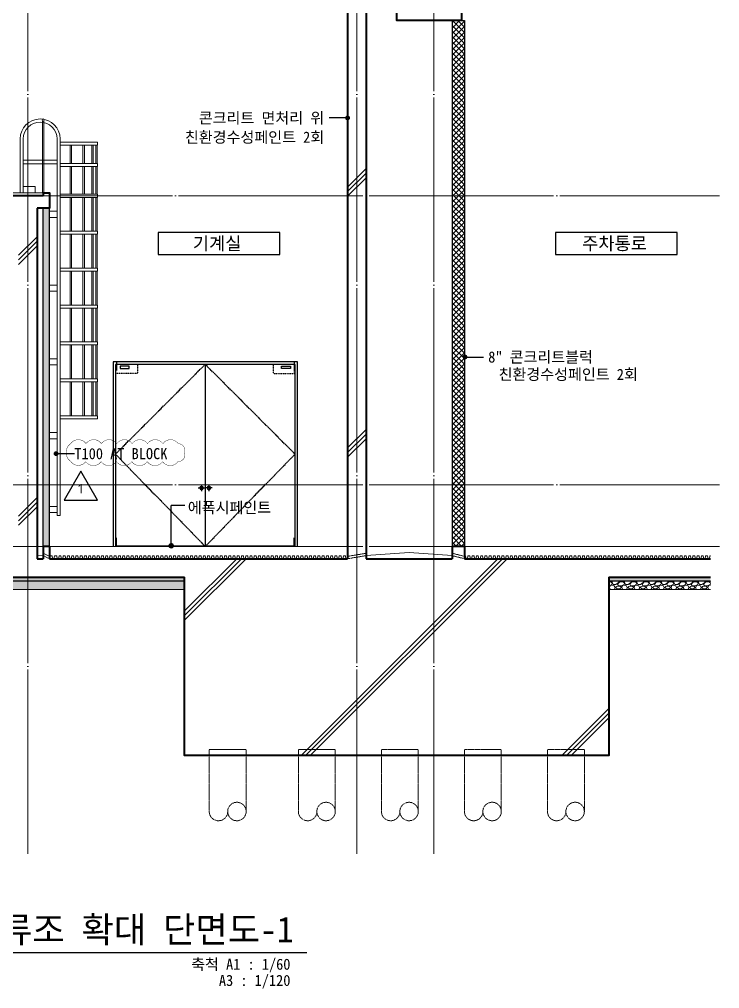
# Model space of a CAD drawing. Header units: inches. Extents: x 224105 to 519834, y 3350 to 70638.
# Drawn here: x 435159 to 446547, y 3350 to 19109 of the extents above; entities that cross this region are included whole.
import ezdxf
from ezdxf.enums import TextEntityAlignment as Align

# ---------------------------------------------------------------- set-up
doc = ezdxf.new("R2010")
doc.units = ezdxf.units.IN
doc.header["$MEASUREMENT"] = 0
for name, pattern in [('ACAD_ISO04W100', [30, 24, -3, 0, -3]), ('CEN', [62, 60, -1, 0, -1]), ('HID', [2, 1.1, -0.9]), ('HIDDEN', [0.375, 0.25, -0.125])]:
    doc.linetypes.add(name, pattern=pattern)
doc.layers.get('0').update_dxf_attribs({"linetype": 'CONTINUOUS'})
for name, color, linetype, lineweight in [('A-AXIS-LINE', 1, 'CEN', 15), ('A-BORD-TEXT', 3, 'CONTINUOUS', 25), ('A-CONC-LIN1', 2, 'CONTINUOUS', 40), ('A-DWXM-WIND', 4, 'CONTINUOUS', 25), ('A-ELEV-LIN3', 8, 'CONTINUOUS', 18), ('A-MKXS-LEAD', 7, 'CONTINUOUS', 25), ('A-MKXS-TEXT1', 3, 'CONTINUOUS', 25), ('A-MKXX-NAME', 3, 'CONTINUOUS', 25), ('A-MKXX-SYMB', 7, 'CONTINUOUS', 25), ('A-WAXM-BLOC', 3, 'CONTINUOUS', 25), ('A-XXXX-DRBD', 9, 'CONTINUOUS', 20), ('A-XXXX-FIN2', 6, 'CONTINUOUS', 20), ('A-XXXX-HATC', 8, 'CONTINUOUS', 18), ('A-XXXX-HID', 8, 'HIDDEN', 18), ('A-XXXX-SYMB', 7, 'CONTINUOUS', 25), ('A-XXXX-TXT1', 3, 'CONTINUOUS', 25), ('A-XXXX-WAT1', 9, 'HID', 20), ('REV-202205', 20, 'CONTINUOUS', 25)]:
    doc.layers.add(name, color=color, linetype=linetype, lineweight=lineweight)
for name, color, linetype in [('A-SECT-LIN3', 255, 'CONTINUOUS'), ('AHID', 5, 'HID'), ('cen', 1, 'ACAD_ISO04W100'), ('DOOR', 8, 'CONTINUOUS'), ('WINELEV', 4, 'CONTINUOUS')]:
    doc.layers.add(name, color=color, linetype=linetype)
doc.styles.add('돋움체', font='')
doc.styles.add('맑은고딕', font='malgun.ttf')
doc.styles.get('돋움체').set_extended_font_data('DotumChe')

# ---------------------------------------------------------------- blocks, each defined once
blk = doc.blocks.new('A$C098F3C96')
at = {"layer": 'REV-202205'}
blk.add_lwpolyline([(2252, 3900), (0, 0), (4504, 0)], close=True, dxfattribs=at)
at = {"layer": 'A-BORD-TEXT', "style": '맑은고딕'}
blk.add_text('1', height=1250, dxfattribs=at).set_placement((2227, 1534), align=Align.MIDDLE)

msp = doc.modelspace()

# ---------------------------------------------------------------- hatches: boundary and pattern name
at = {"layer": 'A-ELEV-LIN3'}
h = msp.add_hatch(dxfattribs=at)
h.set_pattern_fill('ANSI37', color=256, scale=500)
h.set_pattern_definition([(45, (262921.04, 90273.096), (-44.194174, 44.194174), []), (135, (262921.04, 90273.096), (-44.194174, -44.194174), [])])
h.paths.add_polyline_path([(442397, 19090.1), (442197, 19090.1), (442197, 10540.1), (442397, 10540.1)])
h = msp.add_hatch(dxfattribs=at)
h.set_pattern_fill('DOTS', color=256, scale=10)
h.set_pattern_definition([(0, (0, 0), (7.9375, 15.875), [0, -15.875])])
h.paths.add_polyline_path([(435647, 15790.1), (435647, 16040.1), (435547, 16040.1), (435547, 15790.1)])
h.paths.add_polyline_path([(435647, 11540.1), (435647, 15790.1), (435547, 15790.1), (435547, 11540.1)])
h.paths.add_polyline_path([(435647, 10540.1), (435647, 11540.1), (435547, 11540.1), (435547, 10540.1)])
at = {"layer": 'A-MKXS-LEAD'}
h = msp.add_hatch(color=256, dxfattribs=at)
edge = h.paths.add_edge_path()
edge.add_arc((440497, 17506.2), 40, 180, 540, ccw=False)
h = msp.add_hatch(color=256, dxfattribs=at)
edge = h.paths.add_edge_path()
edge.add_arc((442406.7, 13619.7), 40, 0, 360)
h = msp.add_hatch(color=256, dxfattribs=at)
edge = h.paths.add_edge_path()
edge.add_arc((435756.2, 12048.4), 40, 0, 360)
at = {"layer": 'A-XXXX-HATC'}
h = msp.add_hatch(dxfattribs=at)
h.set_pattern_fill('CONC', color=256, scale=100)
h.set_pattern_definition([(45, (0, 0), (-2121.32, 2121.32), []), (45, (0, 75), (-2121.32, 2121.32), []), (45, (0, 150), (-2121.32, 2121.32), [])])
h.paths.add_polyline_path([(444747, 10040.1), (446397, 10040.1), (446397, 10340.1), (442397, 10340.1), (442397, 10540.1), (442197, 10540.1), (442197, 10340.1), (440797, 10340.1), (440797, 25540.1), (440497, 25540.1), (440497, 20390.1), (430697, 20390.1), (430697, 22440.1), (429197, 22440.1), (429197, 22155.1), (429397, 22155.1), (429397, 22290.1), (430397, 22290.1), (430397, 20190.1), (440097, 20190.1), (440097, 19440.1), (440497, 19440.1), (440497, 10340.1), (435747, 10340.1), (435747, 10540.1), (435547, 10540.1), (435547, 10340.1), (435447, 10340.1), (435447, 16040.1), (435747, 16040.1), (435747, 16290.1), (435547, 16290.1), (435547, 16240.1), (430397, 16240.1), (430397, 16340.1), (430197, 16340.1), (430197, 16240.1), (429397, 16240.1), (429397, 21525.1), (429197, 21525.1), (429197, 20340.1), (428697, 20340.1), (428697, 15540.1), (429396.6, 15540.1), (429397, 10340.1), (429097, 10340.1), (429097, 8740.1), (432997, 8740.1), (432997, 10040.1), (437847, 10040.1), (437847, 7140.1), (444747, 7140.1)])
h.paths.add_polyline_path([(435147, 10340.1), (430097, 10340.1), (430096.6, 16040.1), (435147, 16040.1)], flags=16)
h.paths.add_polyline_path([(442347, 19720.1), (442197, 19720.1), (442197, 20240.1), (441917, 20240.1), (441877, 19340.1), (441647, 19340.1), (441597, 19440.1), (441597, 20060.1), (441497, 20060.1), (441497, 20240.1), (441297, 20240.1), (441297, 19090.1), (442347, 19090.1)], flags=17)
h.paths.add_polyline_path([(441597, 22040.1), (441297, 22040.1), (441297, 20240.1), (441497, 20240.1), (441497, 20060.1), (441597, 20060.1), (441597, 19440.1), (441647, 19340.1), (441877, 19340.1), (441917, 20240.1), (446397, 20240.1), (446397, 20390.1), (441597, 20390.1)], flags=17)
h = msp.add_hatch(dxfattribs=at)
h.set_pattern_fill('DOTS', color=256, scale=100)
h.set_pattern_definition([(0, (302350.6905, 89673.096), (3.125, 6.25), [0, -6.25])])
h.paths.add_polyline_path([(432997, 10040.1), (432997, 9980.1), (437847, 9980.1), (437847, 10040.1)])
h = msp.add_hatch(dxfattribs=at)
h.set_pattern_fill('GRAVEL', color=256, scale=200)
h.set_pattern_definition([(228.012788, (302494.69, 89873.096), (-1600, -1800), [26.9072, -2663.8176]), (184.969741, (302476.6905, 89853.096), (2400, 200), [46.1736, -4571.18495]), (132.510447, (302430.69, 89849.096), (2000, -2200), [32.5576, -3223.20652]), (267.273689, (302352.691, 89799.096), (200, 4000), [42.0476, -4162.7116]), (292.833654, (302350.691, 89757.096), (-1000, 2400), [41.231, -4081.87463]), (357.273689, (302366.691, 89719.096), (-4000, 200), [42.0476, -4162.7116]), (37.6942405, (302408.6905, 89717.096), (-2600, -2000), [55.6058, -5504.9697]), (72.2553284, (302452.6905, 89751.096), (1400, 4400), [52.4976, -5197.2643]), (121.4295656, (302468.691, 89801.096), (-1600, 2600), [42.19, -4176.81462]), (175.236358, (302446.69, 89837.096), (2200, -200), [48.1664, -2360.15252]), (222.397438, (302398.6905, 89841.096), (-2400, -2200), [62.2896, -6166.675]), (138.814075, (302550.69, 89797.096), (-1400, 1200), [21.2602, -2104.76896]), (171.4692344, (302534.691, 89811.096), (2600, -400), [40.4474, -4004.30228]), (225, (302494.69, 89817.1), (-2e-14, -200), [28.2842, -254.5585]), (203.19859, (302480.69, 89841.096), (1000, 400), [15.2316, -1507.92302]), (291.80141, (302466.69, 89835.096), (-200, 600), [21.5406, -1055.49236]), (30.963757, (302474.69, 89815.096), (600, 400), [34.9858, -1131.20458]), (161.56505, (302504.69, 89833.096), (400, -200), [25.2982, -607.15733]), (16.38954, (302350.69, 89835.096), (2000, 600), [35.44, -3508.56903]), (70.346176, (302384.69, 89845.096), (-800, -2200), [29.7322, -2943.48155]), (293.19859, (302504.69, 89873.096), (-400, 1000), [30.463, -1492.69162]), (343.61046, (302516.69, 89845.096), (-2000, 600), [35.44, -3508.56903]), (339.443955, (302350.69, 89711.096), (-1000, 400), [34.176, -1674.62475]), (294.775141, (302382.69, 89699.096), (-1000, 2200), [28.6356, -2834.92861]), (66.80141, (302506.69, 89673.096), (400, 1000), [30.463, -1492.69162]), (17.354025, (302518.69, 89701.096), (-2600, -800), [33.5262, -3319.08472]), (69.443955, (302408.69, 89673.096), (-400, -1000), [17.088, -1691.71275]), (101.309932, (302494.69, 89673.096), (-200, 800), [10.198, -1009.6059]), (165.963757, (302492.69, 89683.096), (600, -200), [41.231, -783.39013]), (186.009006, (302452.691, 89693.096), (2000, 200), [38.21, -3782.78463]), (303.690068, (302474.69, 89797.096), (-200, 400), [28.8444, -692.26586]), (353.1572266, (302490.6905, 89773.096), (3400, -400), [50.3588, -4985.51252]), (60.945396, (302540.69, 89767.096), (-800, -1400), [20.5912, -2038.53483]), (90, (302550.7, 89785.1), (-200, 200), [12, -188]), (120.256437, (302448.69, 89699.096), (800, -1400), [27.7848, -2750.704]), (48.012788, (302434.69, 89723.096), (1600, 1800), [53.8144, -2636.9104]), (0, (302470.7, 89763.1), (200, 200), [52, -148]), (325.3048465, (302522.69, 89763.096), (2000, -1400), [31.6228, -3130.65486]), (254.054604, (302548.69, 89745.096), (-200, -800), [29.1204, -1426.90158]), (207.6459754, (302540.6905, 89717.096), (-3800, -2000), [47.413, -4693.89484]), (175.426079, (302498.6905, 89695.096), (-2600, 200), [50.1598, -4965.81468])])
h.paths.add_polyline_path([(432997, 9980.1), (432997, 9840.1), (437847, 9840.1), (437847, 9980.1)])
h = msp.add_hatch(dxfattribs=at)
h.set_pattern_fill('DOTS', color=256, scale=100)
h.set_pattern_definition([(0, (314800.6905, 89673.096), (3.125, 6.25), [0, -6.25])])
h.paths.add_polyline_path([(446397, 9980.1), (446397, 10040.1), (444747, 10040.1), (444747, 9980.1)])
h = msp.add_hatch(dxfattribs=at)
h.set_pattern_fill('GRAVEL', color=256, scale=200)
h.set_pattern_definition([(228.012788, (314944.69, 89873.096), (-1600, -1800), [26.9072, -2663.8176]), (184.969741, (314926.6905, 89853.096), (2400, 200), [46.1736, -4571.18495]), (132.510447, (314880.69, 89849.096), (2000, -2200), [32.5576, -3223.20652]), (267.273689, (314802.691, 89799.096), (200, 4000), [42.0476, -4162.7116]), (292.833654, (314800.691, 89757.096), (-1000, 2400), [41.231, -4081.87463]), (357.273689, (314816.691, 89719.096), (-4000, 200), [42.0476, -4162.7116]), (37.6942405, (314858.6905, 89717.096), (-2600, -2000), [55.6058, -5504.9697]), (72.2553284, (314902.6905, 89751.096), (1400, 4400), [52.4976, -5197.2643]), (121.4295656, (314918.691, 89801.096), (-1600, 2600), [42.19, -4176.81462]), (175.236358, (314896.69, 89837.096), (2200, -200), [48.1664, -2360.15252]), (222.397438, (314848.6905, 89841.096), (-2400, -2200), [62.2896, -6166.675]), (138.814075, (315000.69, 89797.096), (-1400, 1200), [21.2602, -2104.76896]), (171.4692344, (314984.691, 89811.096), (2600, -400), [40.4474, -4004.30228]), (225, (314944.69, 89817.1), (-2e-14, -200), [28.2842, -254.5585]), (203.19859, (314930.69, 89841.096), (1000, 400), [15.2316, -1507.92302]), (291.80141, (314916.69, 89835.096), (-200, 600), [21.5406, -1055.49236]), (30.963757, (314924.69, 89815.096), (600, 400), [34.9858, -1131.20458]), (161.56505, (314954.69, 89833.096), (400, -200), [25.2982, -607.15733]), (16.38954, (314800.69, 89835.096), (2000, 600), [35.44, -3508.56903]), (70.346176, (314834.69, 89845.096), (-800, -2200), [29.7322, -2943.48155]), (293.19859, (314954.69, 89873.096), (-400, 1000), [30.463, -1492.69162]), (343.61046, (314966.69, 89845.096), (-2000, 600), [35.44, -3508.56903]), (339.443955, (314800.69, 89711.096), (-1000, 400), [34.176, -1674.62475]), (294.775141, (314832.69, 89699.096), (-1000, 2200), [28.6356, -2834.9286]), (66.80141, (314956.69, 89673.096), (400, 1000), [30.463, -1492.69162]), (17.354025, (314968.69, 89701.096), (-2600, -800), [33.5262, -3319.08472]), (69.443955, (314858.69, 89673.096), (-400, -1000), [17.088, -1691.71275]), (101.309932, (314944.69, 89673.096), (-200, 800), [10.198, -1009.6059]), (165.963757, (314942.69, 89683.096), (600, -200), [41.231, -783.39013]), (186.009006, (314902.691, 89693.096), (2000, 200), [38.21, -3782.78463]), (303.690068, (314924.69, 89797.096), (-200, 400), [28.8444, -692.26586]), (353.1572266, (314940.6905, 89773.096), (3400, -400), [50.3588, -4985.51252]), (60.945396, (314990.69, 89767.096), (-800, -1400), [20.5912, -2038.53483]), (90, (315000.7, 89785.1), (-200, 200), [12, -188]), (120.256437, (314898.69, 89699.096), (800, -1400), [27.7848, -2750.704]), (48.012788, (314884.69, 89723.096), (1600, 1800), [53.8144, -2636.9104]), (0, (314920.7, 89763.1), (200, 200), [52, -148]), (325.304846, (314972.69, 89763.096), (2000, -1400), [31.6228, -3130.65486]), (254.054604, (314998.69, 89745.096), (-200, -800), [29.1204, -1426.90158]), (207.6459754, (314990.6905, 89717.096), (-3800, -2000), [47.413, -4693.89484]), (175.426079, (314948.6905, 89695.096), (-2600, 200), [50.1598, -4965.81468])])
h.paths.add_polyline_path([(446397, 9840.1), (446397, 9980.1), (444747, 9980.1), (444747, 9840.1)])

# ---------------------------------------------------------------- linework, layer by layer
at = {"layer": 'A-AXIS-LINE', "ltscale": 50}
for p, q in [((435297, 5540.1), (435297, 26540.1)), ((440647, 5540.1), (440647, 26540.1)), ((441897, 5540.1), (441897, 26540.1)), ((425347, 16240.1), (446547, 16240.1)), ((425347, 11540.1), (446547, 11540.1)), ((425347, 10540.1), (446547, 10540.1))]:
    msp.add_line(p, q, dxfattribs=at)
at = {"layer": 'A-CONC-LIN1'}
for p, q in [((440797, 25540.1), (440797, 10340.1)), ((440497, 19440.1), (440497, 10340.1)), ((435547, 16240.1), (430397, 16240.1)), ((435547, 16290.1), (435547, 16240.1)), ((435447, 16040.1), (435447, 10340.1)), ((435447, 10340.1), (435547, 10340.1)), ((435647, 10340.1), (440497, 10340.1)), ((440797, 10340.1), (442197, 10340.1)), ((442397, 10340.1), (446397, 10340.1)), ((432997, 10040.1), (437847, 10040.1)), ((444747, 10040.1), (446397, 10040.1))]:
    msp.add_line(p, q, dxfattribs=at)
msp.add_lwpolyline([(441917, 20240.1), (442197, 20240.1), (442197, 19720.1), (442347, 19720.1), (442347, 19090.1), (441297, 19090.1), (441297, 20240.1), (441497, 20240.1), (441497, 20060.1), (441597, 20060.1), (441597, 19440.1), (441647, 19340.1), (441877, 19340.1)], close=True, dxfattribs=at)
for points in [[(435547, 16290.1), (435647, 16290.1), (435647, 16040.1), (435447, 16040.1)], [(435647, 10540.1), (435547, 10540.1), (435547, 10340.1)], [(435647, 10540.1), (435647, 10340.1)], [(442397, 10540.1), (442197, 10540.1), (442197, 10340.1)], [(442397, 10540.1), (442397, 10340.1)], [(444747, 10040.1), (444747, 7140.1), (437847, 7140.1), (437847, 10040.1)]]:
    msp.add_lwpolyline(points, dxfattribs=at)
at = {"layer": 'A-DWXM-WIND'}
msp.add_line((438182, 13500.1), (438182, 10540.1), dxfattribs=at)
at = {"layer": 'A-DWXM-WIND', "extrusion": (0, 0, -1)}
for p, q in [((438122, 11544.1), (438122, 11436.1)), ((438242, 11544.1), (438242, 11436.1)), ((438068, 11490.1), (438176, 11490.1)), ((438296, 11490.1), (438188, 11490.1))]:
    msp.add_line(p, q, dxfattribs=at)
at = {"layer": 'A-DWXM-WIND'}
for points in [[(439682, 10540.1), (439682, 13540.1), (436682, 13540.1), (436682, 10540.1)], [(439642, 10540.1), (439642, 13500.1), (436722, 13500.1), (436722, 10540.1)]]:
    msp.add_lwpolyline(points, dxfattribs=at)
at = {"layer": 'A-DWXM-WIND', "extrusion": (0, 0, -1)}
for centre in [(-438122, 11490.1), (-438242, 11490.1)]:
    msp.add_circle(centre, 30, dxfattribs=at)
at = {"layer": 'A-ELEV-LIN3'}
for p, q in [((435537, 16290.1), (435537, 17458.3)), ((435557, 16290.1), (435557, 17458.3)), ((435171.6, 17164.7), (435171.6, 16290.1)), ((435222.4, 17164.7), (435222.4, 16290.1)), ((435771.6, 17164.7), (435771.6, 11040.1)), ((435822.4, 17164.7), (435822.4, 11040.1)), ((435985.9, 17065.1), (435985.9, 16765.1)), ((436008.1, 17065.1), (436008.1, 16765.1)), ((436193.6, 17065.1), (436193.6, 16765.1)), ((436215.8, 17065.1), (436215.8, 16765.1)), ((436339.2, 17065.1), (436339.2, 16765.1)), ((436361.4, 17065.1), (436361.4, 16765.1)), ((436402.8, 17065.1), (436402.8, 16765.1)), ((436425, 17065.1), (436425, 16765.1)), ((435222.4, 16820.1), (435771.6, 16820.1)), ((435222.4, 16760.1), (435771.6, 16760.1)), ((435985.9, 16715.1), (435985.9, 16265.1)), ((436008.1, 16715.1), (436008.1, 16265.1)), ((436193.6, 16715.1), (436193.6, 16265.1)), ((436215.8, 16715.1), (436215.8, 16265.1)), ((436339.2, 16715.1), (436339.2, 16265.1)), ((436361.4, 16715.1), (436361.4, 16265.1)), ((436402.8, 16715.1), (436402.8, 16265.1)), ((436425, 16715.1), (436425, 16265.1)), ((435417, 16390.1), (435222.4, 16390.1)), ((435417, 16390.1), (435417, 16290.1)), ((435171.6, 16290.1), (435222.4, 16290.1)), ((435417, 16290.1), (435171.6, 16290.1)), ((435302, 16290.1), (435222.4, 16290.1)), ((435985.9, 16215.1), (435985.9, 15665.1)), ((436008.1, 16215.1), (436008.1, 15665.1)), ((436193.6, 16215.1), (436193.6, 15665.1)), ((436215.8, 16215.1), (436215.8, 15665.1)), ((436339.2, 16215.1), (436339.2, 15665.1)), ((436361.4, 16215.1), (436361.4, 15665.1)), ((436402.8, 16215.1), (436402.8, 15665.1)), ((436425, 16215.1), (436425, 15665.1)), ((435647, 15990.1), (435771.6, 15990.1)), ((435647, 15890.1), (435771.6, 15890.1)), ((435985.9, 15615.1), (435985.9, 15065.1)), ((436008.1, 15615.1), (436008.1, 15065.1)), ((436193.6, 15615.1), (436193.6, 15065.1)), ((436215.8, 15615.1), (436215.8, 15065.1)), ((436339.2, 15615.1), (436339.2, 15065.1)), ((436361.4, 15615.1), (436361.4, 15065.1)), ((436402.8, 15615.1), (436402.8, 15065.1)), ((436425, 15615.1), (436425, 15065.1)), ((435985.9, 15015.1), (435985.9, 14465.1)), ((436008.1, 15015.1), (436008.1, 14465.1)), ((436193.6, 15015.1), (436193.6, 14465.1)), ((436215.8, 15015.1), (436215.8, 14465.1)), ((436339.2, 15015.1), (436339.2, 14465.1)), ((436361.4, 15015.1), (436361.4, 14465.1)), ((436402.8, 15015.1), (436402.8, 14465.1)), ((436425, 15015.1), (436425, 14465.1)), ((435647, 14790.1), (435771.6, 14790.1)), ((435647, 14690.1), (435771.6, 14690.1)), ((435985.9, 14415.1), (435985.9, 13865.1)), ((436008.1, 14415.1), (436008.1, 13865.1)), ((436193.6, 14415.1), (436193.6, 13865.1)), ((436215.8, 14415.1), (436215.8, 13865.1)), ((436339.2, 14415.1), (436339.2, 13865.1)), ((436361.4, 14415.1), (436361.4, 13865.1)), ((436402.8, 14415.1), (436402.8, 13865.1)), ((436425, 14415.1), (436425, 13865.1)), ((435985.9, 13815.1), (435985.9, 13265.1)), ((436008.1, 13815.1), (436008.1, 13265.1)), ((436193.6, 13815.1), (436193.6, 13265.1)), ((436215.8, 13815.1), (436215.8, 13265.1)), ((436339.2, 13815.1), (436339.2, 13265.1)), ((436361.4, 13815.1), (436361.4, 13265.1)), ((436402.8, 13815.1), (436402.8, 13265.1)), ((436425, 13815.1), (436425, 13265.1)), ((435647, 13590.1), (435771.6, 13590.1)), ((435647, 13490.1), (435771.6, 13490.1)), ((435985.9, 13215.1), (435985.9, 12665.1)), ((436008.1, 13215.1), (436008.1, 12665.1)), ((436193.6, 13215.1), (436193.6, 12665.1)), ((436215.8, 13215.1), (436215.8, 12665.1)), ((436339.2, 13215.1), (436339.2, 12665.1)), ((436361.4, 13215.1), (436361.4, 12665.1)), ((436402.8, 13215.1), (436402.8, 12665.1)), ((436425, 13215.1), (436425, 12665.1)), ((436427, 12615.1), (435822.4, 12615.1)), ((436427, 12665.1), (436427, 12615.1)), ((435647, 12390.1), (435771.6, 12390.1)), ((435647, 12290.1), (435771.6, 12290.1)), ((435647, 11190.1), (435771.6, 11190.1)), ((435647, 11090.1), (435771.6, 11090.1)), ((435771.6, 11040.1), (435822.4, 11040.1))]:
    msp.add_line(p, q, dxfattribs=at)
for points in [[(436427, 17065.1), (435822.4, 17065.1), (435822.4, 17115.1), (436427, 17115.1)], [(436427, 16715.1), (435822.4, 16715.1), (435822.4, 16765.1), (436427, 16765.1)], [(436427, 16265.1), (435822.4, 16265.1), (435822.4, 16215.1), (436427, 16215.1)], [(436427, 15665.1), (435822.4, 15665.1), (435822.4, 15615.1), (436427, 15615.1)], [(436427, 15065.1), (435822.4, 15065.1), (435822.4, 15015.1), (436427, 15015.1)], [(436427, 14465.1), (435822.4, 14465.1), (435822.4, 14415.1), (436427, 14415.1)], [(436427, 13865.1), (435822.4, 13865.1), (435822.4, 13815.1), (436427, 13815.1)], [(436427, 13265.1), (435822.4, 13265.1), (435822.4, 13215.1), (436427, 13215.1)]]:
    msp.add_lwpolyline(points, close=True, dxfattribs=at)
msp.add_lwpolyline([(436427, 12665.1), (435822.4, 12665.1)], dxfattribs=at)
msp.add_circle((435547, 17472.6), 17.5, dxfattribs=at)
for radius in [325.4, 274.6]:
    msp.add_arc((435497, 17164.7), radius, 0, 180, dxfattribs=at)
at = {"layer": 'A-MKXS-LEAD'}
for p in [(437628.2, 10551), (437848.3, 11206.7)]:
    msp.add_line(p, (437628.2, 11206.7), dxfattribs=at)
for points in [[(440497, 17506.2), (440199.3, 17506.2), (440199.3, 17506.2)], [(442406.7, 13619.7), (442704.4, 13619.7), (442704.4, 13619.7)], [(435756.2, 12048.4), (436053.9, 12048.4), (436053.9, 12048.4)]]:
    msp.add_lwpolyline(points, dxfattribs=at)
at = {"layer": 'A-MKXS-LEAD', "const_width": 45}
msp.add_lwpolyline([(437650.7, 10551, -1), (437605.7, 10551, -1)], format="xyb", close=True, dxfattribs=at)
at = {"layer": 'A-MKXX-SYMB'}
for points in [[(437417, 15286.6), (439392.5, 15286.6), (439392.5, 15646.6), (437417, 15646.6)], [(443880.5, 15286.6), (445856, 15286.6), (445856, 15646.6), (443880.5, 15646.6)]]:
    msp.add_lwpolyline(points, close=True, dxfattribs=at)
at = {"layer": 'A-SECT-LIN3'}
for p, q in [((432997, 9980.1), (437847, 9980.1)), ((444747, 9980.1), (446397, 9980.1))]:
    msp.add_line(p, q, dxfattribs=at)
at = {"layer": 'A-WAXM-BLOC'}
for p, q in [((442197, 19090.1), (442197, 10540.1)), ((442347, 19090.1), (442397, 19090.1)), ((442397, 19090.1), (442397, 10540.1)), ((435547, 10540.1), (435547, 16040.1)), ((435647, 10540.1), (435647, 16040.1))]:
    msp.add_line(p, q, dxfattribs=at)
at = {"layer": 'A-XXXX-DRBD'}
for points in [[(440797, 10390.1), (441497, 10440.1), (442197, 10390.1)], [(435447, 10397.3), (435547, 10390.1)], [(435647, 10340.1), (435650.3, 10340.1), (435659, 10385.1), (435690.1, 10385.1), (435698.8, 10340.1), (435719.3, 10340.1), (435728.1, 10385.1), (435747, 10385.1)], [(440497, 10379.1), (440489.4, 10340.1), (440468.9, 10340.1), (440460.2, 10385.1), (440429.1, 10385.1), (440420.4, 10340.1), (440399.9, 10340.1), (440391.1, 10385.1), (440360.1, 10385.1), (440351.3, 10340.1), (440330.8, 10340.1), (440322.1, 10385.1), (440291, 10385.1), (440282.3, 10340.1), (440261.8, 10340.1), (440253.1, 10385.1), (440222, 10385.1), (440213.3, 10340.1), (440192.8, 10340.1), (440184, 10385.1), (440153, 10385.1), (440144.2, 10340.1), (440123.7, 10340.1), (440115, 10385.1), (440083.9, 10385.1), (440075.2, 10340.1), (440054.7, 10340.1), (440046, 10385.1), (440014.9, 10385.1), (440006.2, 10340.1), (439985.7, 10340.1), (439976.9, 10385.1), (439945.9, 10385.1), (439937.1, 10340.1), (439916.6, 10340.1), (439907.9, 10385.1), (439876.8, 10385.1), (439868.1, 10340.1), (439847.6, 10340.1), (439838.9, 10385.1), (439807.8, 10385.1), (439799.1, 10340.1), (439778.6, 10340.1), (439769.8, 10385.1), (439738.8, 10385.1), (439730, 10340.1), (439709.5, 10340.1), (439700.8, 10385.1), (439669.7, 10385.1), (439661, 10340.1), (439640.5, 10340.1), (439631.8, 10385.1), (439600.7, 10385.1), (439592, 10340.1), (439571.5, 10340.1), (439562.7, 10385.1), (439531.7, 10385.1), (439522.9, 10340.1), (439502.4, 10340.1), (439493.7, 10385.1), (439462.6, 10385.1), (439453.9, 10340.1), (439433.4, 10340.1), (439424.7, 10385.1), (439393.6, 10385.1), (439384.9, 10340.1), (439364.4, 10340.1), (439355.6, 10385.1), (439324.6, 10385.1), (439315.8, 10340.1), (439295.3, 10340.1), (439286.6, 10385.1), (439255.5, 10385.1), (439246.8, 10340.1), (439226.3, 10340.1), (439217.6, 10385.1), (439186.5, 10385.1), (439177.8, 10340.1), (439157.3, 10340.1), (439148.5, 10385.1), (439117.5, 10385.1), (439108.7, 10340.1), (439088.2, 10340.1), (439079.5, 10385.1), (439048.4, 10385.1), (439039.7, 10340.1), (439019.2, 10340.1), (439010.5, 10385.1), (438979.4, 10385.1), (438970.7, 10340.1), (438950.2, 10340.1), (438941.4, 10385.1), (438910.4, 10385.1), (438901.6, 10340.1), (438881.1, 10340.1), (438872.4, 10385.1), (438841.3, 10385.1), (438832.6, 10340.1), (438812.1, 10340.1), (438803.4, 10385.1), (438772.3, 10385.1), (438763.6, 10340.1), (438743.1, 10340.1), (438734.3, 10385.1), (438703.3, 10385.1), (438694.5, 10340.1), (438674, 10340.1), (438665.3, 10385.1), (438634.2, 10385.1), (438625.5, 10340.1), (438605, 10340.1), (438596.3, 10385.1), (438565.2, 10385.1), (438556.5, 10340.1), (438536, 10340.1), (438527.2, 10385.1), (438496.2, 10385.1), (438487.4, 10340.1), (438466.9, 10340.1), (438458.2, 10385.1), (438427.1, 10385.1), (438418.4, 10340.1), (438397.9, 10340.1), (438389.2, 10385.1), (438358.1, 10385.1), (438349.4, 10340.1), (438328.9, 10340.1), (438320.1, 10385.1), (438289.1, 10385.1), (438280.3, 10340.1), (438259.8, 10340.1), (438251.1, 10385.1), (438220, 10385.1), (438211.3, 10340.1), (438190.8, 10340.1), (438182.1, 10385.1), (438151, 10385.1), (438142.3, 10340.1), (438121.8, 10340.1), (438113, 10385.1), (438082, 10385.1), (438073.2, 10340.1), (438052.7, 10340.1), (438044, 10385.1), (438012.9, 10385.1), (438004.2, 10340.1), (437983.7, 10340.1), (437975, 10385.1), (437943.9, 10385.1), (437935.2, 10340.1), (437914.7, 10340.1), (437905.9, 10385.1), (437874.9, 10385.1), (437866.1, 10340.1), (437845.6, 10340.1), (437836.9, 10385.1), (437805.8, 10385.1), (437797.1, 10340.1), (437776.6, 10340.1), (437767.9, 10385.1), (437736.8, 10385.1), (437728.1, 10340.1), (437707.6, 10340.1), (437698.8, 10385.1), (437667.8, 10385.1), (437659, 10340.1), (437638.5, 10340.1), (437629.8, 10385.1), (437598.7, 10385.1), (437590, 10340.1), (437569.5, 10340.1), (437560.8, 10385.1), (437529.7, 10385.1), (437521, 10340.1), (437500.5, 10340.1), (437491.7, 10385.1), (437460.7, 10385.1), (437451.9, 10340.1), (437431.4, 10340.1), (437422.7, 10385.1), (437391.6, 10385.1), (437382.9, 10340.1), (437362.4, 10340.1), (437353.7, 10385.1), (437322.6, 10385.1), (437313.9, 10340.1), (437293.4, 10340.1), (437284.6, 10385.1), (437253.6, 10385.1), (437244.8, 10340.1), (437224.3, 10340.1), (437215.6, 10385.1), (437184.5, 10385.1), (437175.8, 10340.1), (437155.3, 10340.1), (437146.6, 10385.1), (437115.5, 10385.1), (437106.8, 10340.1), (437086.3, 10340.1), (437077.5, 10385.1), (437046.5, 10385.1), (437037.7, 10340.1), (437017.2, 10340.1), (437008.5, 10385.1), (436977.4, 10385.1), (436968.7, 10340.1), (436948.2, 10340.1), (436939.5, 10385.1), (436908.4, 10385.1), (436899.7, 10340.1), (436879.2, 10340.1), (436870.4, 10385.1), (436839.4, 10385.1), (436830.6, 10340.1), (436810.1, 10340.1), (436801.4, 10385.1), (436770.3, 10385.1), (436761.6, 10340.1), (436741.1, 10340.1), (436732.4, 10385.1), (436701.3, 10385.1), (436692.6, 10340.1), (436672.1, 10340.1), (436663.3, 10385.1), (436632.3, 10385.1), (436623.5, 10340.1), (436603, 10340.1), (436594.3, 10385.1), (436563.2, 10385.1), (436554.5, 10340.1), (436534, 10340.1), (436525.3, 10385.1), (436494.2, 10385.1), (436485.5, 10340.1), (436465, 10340.1), (436456.2, 10385.1), (436425.2, 10385.1), (436416.4, 10340.1), (436395.9, 10340.1), (436387.2, 10385.1), (436356.1, 10385.1), (436347.4, 10340.1), (436326.9, 10340.1), (436318.2, 10385.1), (436287.1, 10385.1), (436278.4, 10340.1), (436257.9, 10340.1), (436249.1, 10385.1), (436218.1, 10385.1), (436209.3, 10340.1), (436188.8, 10340.1), (436180.1, 10385.1), (436149, 10385.1), (436140.3, 10340.1), (436119.8, 10340.1), (436111.1, 10385.1), (436080, 10385.1), (436071.3, 10340.1), (436050.8, 10340.1), (436042, 10385.1), (436011, 10385.1), (436002.2, 10340.1), (435981.7, 10340.1), (435973, 10385.1), (435941.9, 10385.1), (435933.2, 10340.1), (435912.7, 10340.1), (435904, 10385.1), (435872.9, 10385.1), (435864.2, 10340.1), (435843.7, 10340.1), (435834.9, 10385.1), (435803.9, 10385.1), (435795.1, 10340.1), (435774.6, 10340.1), (435765.9, 10385.1), (435747, 10385.1)], [(446397, 10385.1), (446388.8, 10385.1), (446380, 10340.1), (446359.5, 10340.1), (446350.8, 10385.1), (446319.7, 10385.1), (446311, 10340.1), (446290.5, 10340.1), (446281.8, 10385.1), (446250.7, 10385.1), (446242, 10340.1), (446221.5, 10340.1), (446212.7, 10385.1), (446181.7, 10385.1), (446172.9, 10340.1), (446152.4, 10340.1), (446143.7, 10385.1), (446112.6, 10385.1), (446103.9, 10340.1), (446083.4, 10340.1), (446074.7, 10385.1), (446043.6, 10385.1), (446034.9, 10340.1), (446014.4, 10340.1), (446005.6, 10385.1), (445974.6, 10385.1), (445965.8, 10340.1), (445945.3, 10340.1), (445936.6, 10385.1), (445905.5, 10385.1), (445896.8, 10340.1), (445876.3, 10340.1), (445867.6, 10385.1), (445836.5, 10385.1), (445827.8, 10340.1), (445807.3, 10340.1), (445798.5, 10385.1), (445767.5, 10385.1), (445758.7, 10340.1), (445738.2, 10340.1), (445729.5, 10385.1), (445698.4, 10385.1), (445689.7, 10340.1), (445669.2, 10340.1), (445660.5, 10385.1), (445629.4, 10385.1), (445620.7, 10340.1), (445600.2, 10340.1), (445591.4, 10385.1), (445560.4, 10385.1), (445551.6, 10340.1), (445531.1, 10340.1), (445522.4, 10385.1), (445491.3, 10385.1), (445482.6, 10340.1), (445462.1, 10340.1), (445453.4, 10385.1), (445422.3, 10385.1), (445413.6, 10340.1), (445393.1, 10340.1), (445384.3, 10385.1), (445353.3, 10385.1), (445344.5, 10340.1), (445324, 10340.1), (445315.3, 10385.1), (445284.2, 10385.1), (445275.5, 10340.1), (445255, 10340.1), (445246.3, 10385.1), (445215.2, 10385.1), (445206.5, 10340.1), (445186, 10340.1), (445177.2, 10385.1), (445146.2, 10385.1), (445137.4, 10340.1), (445116.9, 10340.1), (445108.2, 10385.1), (445077.1, 10385.1), (445068.4, 10340.1), (445047.9, 10340.1), (445039.2, 10385.1), (445008.1, 10385.1), (444999.4, 10340.1), (444978.9, 10340.1), (444970.1, 10385.1), (444939.1, 10385.1), (444930.3, 10340.1), (444909.8, 10340.1), (444901.1, 10385.1), (444870, 10385.1), (444861.3, 10340.1), (444840.8, 10340.1), (444832.1, 10385.1), (444801, 10385.1), (444792.3, 10340.1), (444771.8, 10340.1), (444763, 10385.1), (444732, 10385.1), (444723.2, 10340.1), (444702.7, 10340.1), (444694, 10385.1), (444662.9, 10385.1), (444654.2, 10340.1), (444633.7, 10340.1), (444625, 10385.1), (444593.9, 10385.1), (444585.2, 10340.1), (444564.7, 10340.1), (444555.9, 10385.1), (444524.9, 10385.1), (444516.1, 10340.1), (444495.6, 10340.1), (444486.9, 10385.1), (444455.8, 10385.1), (444447.1, 10340.1), (444426.6, 10340.1), (444417.9, 10385.1), (444386.8, 10385.1), (444378.1, 10340.1), (444357.6, 10340.1), (444348.8, 10385.1), (444317.8, 10385.1), (444309, 10340.1), (444288.5, 10340.1), (444279.8, 10385.1), (444248.7, 10385.1), (444240, 10340.1), (444219.5, 10340.1), (444210.8, 10385.1), (444179.7, 10385.1), (444171, 10340.1), (444150.5, 10340.1), (444141.7, 10385.1), (444110.7, 10385.1), (444101.9, 10340.1), (444081.4, 10340.1), (444072.7, 10385.1), (444041.6, 10385.1), (444032.9, 10340.1), (444012.4, 10340.1), (444003.7, 10385.1), (443972.6, 10385.1), (443963.9, 10340.1), (443943.4, 10340.1), (443934.6, 10385.1), (443903.6, 10385.1), (443894.8, 10340.1), (443874.3, 10340.1), (443865.6, 10385.1), (443834.5, 10385.1), (443825.8, 10340.1), (443805.3, 10340.1), (443796.6, 10385.1), (443765.5, 10385.1), (443756.7, 10340.1), (443736.3, 10340.1), (443727.5, 10385.1), (443696.5, 10385.1), (443687.7, 10340.1), (443667.2, 10340.1), (443658.5, 10385.1), (443627.4, 10385.1), (443618.7, 10340.1), (443598.2, 10340.1), (443589.5, 10385.1), (443558.4, 10385.1), (443549.6, 10340.1), (443529.2, 10340.1), (443520.4, 10385.1), (443489.4, 10385.1), (443480.6, 10340.1), (443460.1, 10340.1), (443451.4, 10385.1), (443420.3, 10385.1), (443411.6, 10340.1), (443391.1, 10340.1), (443382.4, 10385.1), (443351.3, 10385.1), (443342.5, 10340.1), (443322.1, 10340.1), (443313.3, 10385.1), (443282.3, 10385.1), (443273.5, 10340.1), (443253, 10340.1), (443244.3, 10385.1), (443213.2, 10385.1), (443204.5, 10340.1), (443184, 10340.1), (443175.2, 10385.1), (443144.2, 10385.1), (443135.4, 10340.1), (443115, 10340.1), (443106.2, 10385.1), (443075.2, 10385.1), (443066.4, 10340.1), (443045.9, 10340.1), (443037.2, 10385.1), (443006.1, 10385.1), (442997.4, 10340.1), (442976.9, 10340.1), (442968.1, 10385.1), (442937.1, 10385.1), (442928.3, 10340.1), (442907.9, 10340.1), (442899.1, 10385.1), (442868.1, 10385.1), (442859.3, 10340.1), (442838.8, 10340.1), (442830.1, 10385.1), (442799, 10385.1), (442790.3, 10340.1), (442769.8, 10340.1), (442761, 10385.1), (442730, 10385.1), (442721.2, 10340.1), (442700.8, 10340.1), (442692, 10385.1), (442661, 10385.1), (442652.2, 10340.1), (442631.7, 10340.1), (442623, 10385.1), (442591.9, 10385.1), (442583.2, 10340.1), (442562.7, 10340.1), (442553.9, 10385.1), (442522.9, 10385.1), (442514.1, 10340.1), (442493.7, 10340.1), (442484.9, 10385.1), (442453.9, 10385.1), (442445.1, 10340.1), (442424.6, 10340.1), (442415.9, 10385.1), (442397, 10385.1)]]:
    msp.add_lwpolyline(points, dxfattribs=at)
at = {"layer": 'A-XXXX-FIN2'}
for p, q in [((435547, 16290.1), (430397, 16290.1)), ((435647, 10540.1), (440497, 10540.1)), ((442397, 10540.1), (446397, 10540.1))]:
    msp.add_line(p, q, dxfattribs=at)
at = {"layer": 'A-XXXX-HATC'}
for p, q in [((432997, 9840.1), (437847, 9840.1)), ((444747, 9840.1), (446397, 9840.1))]:
    msp.add_line(p, q, dxfattribs=at)
at = {"layer": 'A-XXXX-HID', "ltscale": 50}
for points in [[(435647, 10379.3), (435547, 10428.9)], [(440496.9, 10378.6), (440797, 10428.3)], [(442397, 10379.3), (442197, 10428.9)], [(435647, 10340.1), (435547, 10389.8)], [(440497, 10340.1), (440797, 10389.8)], [(442397, 10340.1), (442197, 10389.8)]]:
    msp.add_lwpolyline(points, dxfattribs=at)
at = {"layer": 'A-XXXX-SYMB'}
msp.add_line((432487.6, 3940.1), (439832.2, 3940.1), dxfattribs=at)
at = {"layer": 'A-XXXX-WAT1', "ltscale": 0.5}
for p, q in [((438247, 7240.1), (438847, 7240.1)), ((438247, 7240.1), (438247, 6229.8)), ((438847, 7240.1), (438847, 6229.8)), ((439697, 7240.1), (440297, 7240.1)), ((439697, 7240.1), (439697, 6229.8)), ((440297, 7240.1), (440297, 6229.8)), ((441047, 7240.1), (441647, 7240.1)), ((441047, 7240.1), (441047, 6229.8)), ((441647, 7240.1), (441647, 6229.8)), ((442397, 7240.1), (442997, 7240.1)), ((442397, 7240.1), (442397, 6229.8)), ((442997, 7240.1), (442997, 6229.8)), ((443747, 7240.1), (444347, 7240.1)), ((443747, 7240.1), (443747, 6229.8)), ((444347, 7240.1), (444347, 6229.8))]:
    msp.add_line(p, q, dxfattribs=at)
for centre in [(438697, 6229.8), (440147, 6229.8), (441497, 6229.8), (442847, 6229.8), (444197, 6229.8)]:
    msp.add_circle(centre, 150, dxfattribs=at)
for centre in [(438397, 6229.8), (439847, 6229.8), (441197, 6229.8), (442547, 6229.8), (443897, 6229.8)]:
    msp.add_arc(centre, 150, 180, 0, dxfattribs=at)
at = {"layer": 'AHID', "ltscale": 0.1}
for points in [[(437079, 13500.1), (437079, 13350.1), (436729, 13350.1), (436729, 13500.1)], [(439285, 13500.1), (439285, 13350.1), (439635, 13350.1), (439635, 13500.1)]]:
    msp.add_lwpolyline(points, dxfattribs=at)
at = {"layer": 'cen'}
for points in [[(438182, 10540.1), (436722, 12040.1), (438182, 13500.1)], [(438182, 10540.1), (439642, 12040.1), (438182, 13500.1)]]:
    msp.add_lwpolyline(points, dxfattribs=at)
at = {"layer": 'DOOR'}
for points in [[(436797, 13430.1), (436942, 13430.1), (436942, 13470.1), (436797, 13470.1)], [(439567, 13430.1), (439422, 13430.1), (439422, 13470.1), (439567, 13470.1)]]:
    msp.add_lwpolyline(points, close=True, dxfattribs=at)
at = {"layer": 'REV-202205', "const_width": 6}
msp.add_lwpolyline([(435993.1, 12210.3, -0.5205671), (436243.1, 12210.3, -0.5205671), (436493.1, 12210.3, -0.5205671), (436743.1, 12210.3, -0.5205671), (436993.1, 12210.3, -0.5205671), (437243.1, 12210.3, -0.5205671), (437493.1, 12210.3, -0.5205671), (437743.1, 12210.3, -0.5205671), (437845.2, 12062.4, -0.5205671), (437738.4, 11919.2, -0.5205671), (437488.4, 11919.2, -0.5205671), (437238.4, 11919.2, -0.5205671), (436988.4, 11919.2, -0.5205671), (436738.4, 11919.2, -0.5205671), (436488.4, 11919.2, -0.5205671), (436238.4, 11919.2, -0.5205671), (435993.1, 11923.9, -0.5205671)], format="xyb", close=True, dxfattribs=at)
at = {"layer": 'WINELEV', "linetype": 'Continuous'}
for p, q in [((436737, 13536.1), (436737, 13399.1)), ((439627, 13536.1), (439627, 13399.1)), ((436737, 10544.1), (436737, 10681.1)), ((439627, 10544.1), (439627, 10681.1))]:
    msp.add_line(p, q, dxfattribs=at)
at = {"layer": 'WINELEV'}
msp.add_lwpolyline([(436722, 10550.1), (439642, 10550.1)], dxfattribs=at)

# ---------------------------------------------------------------- block references
at = {"xscale": 0.1200000002185263, "yscale": 0.1200000002185263, "zscale": 0.1200000002185263}
msp.add_blockref('A$C098F3C96', (435890.2, 11293.8), dxfattribs=at)

# ---------------------------------------------------------------- texts
at = {"layer": 'A-MKXS-TEXT1', "style": '돋움체'}
for s, p in [('콘크리트 면처리 위', (440116.2, 17506.2)), ('친환경수성페인트 2회', (440116.2, 17194.6)), ('친환경수성페인트 2회', (445217.5, 13337.2))]:
    msp.add_text(s, height=180, dxfattribs=at).set_placement(p, align=Align.MIDDLE_RIGHT)
for s, p in [('8" 콘크리트블럭', (442783.3, 13619.7)), ('T100 AT BLOCK', (436053.9, 12048.4)), ('에폭시페인트', (437898.3, 11171.7))]:
    msp.add_text(s, height=180, dxfattribs=at).set_placement(p, align=Align.MIDDLE_LEFT)
at = {"layer": 'A-MKXX-NAME', "style": '돋움체'}
for s, p in [('기계실', (438375.5, 15466.6)), ('주차통로', (444839, 15466.6))]:
    msp.add_text(s, height=210, dxfattribs=at).set_placement(p, align=Align.MIDDLE_CENTER)
at = {"layer": 'A-XXXX-TXT1', "style": '돋움체'}
msp.add_text('빗물저류조 확대 단면도-1', height=420, dxfattribs=at).set_placement((439617.9, 3974.1), align=Align.BOTTOM_RIGHT)
for s, p in [('축척 A1 : 1/60', (439567.3, 3836.8)), ('A3 : 1/120', (439567.3, 3574.1))]:
    msp.add_text(s, height=180, dxfattribs=at).set_placement(p, align=Align.TOP_RIGHT)

doc.saveas('drawing.dxf')
